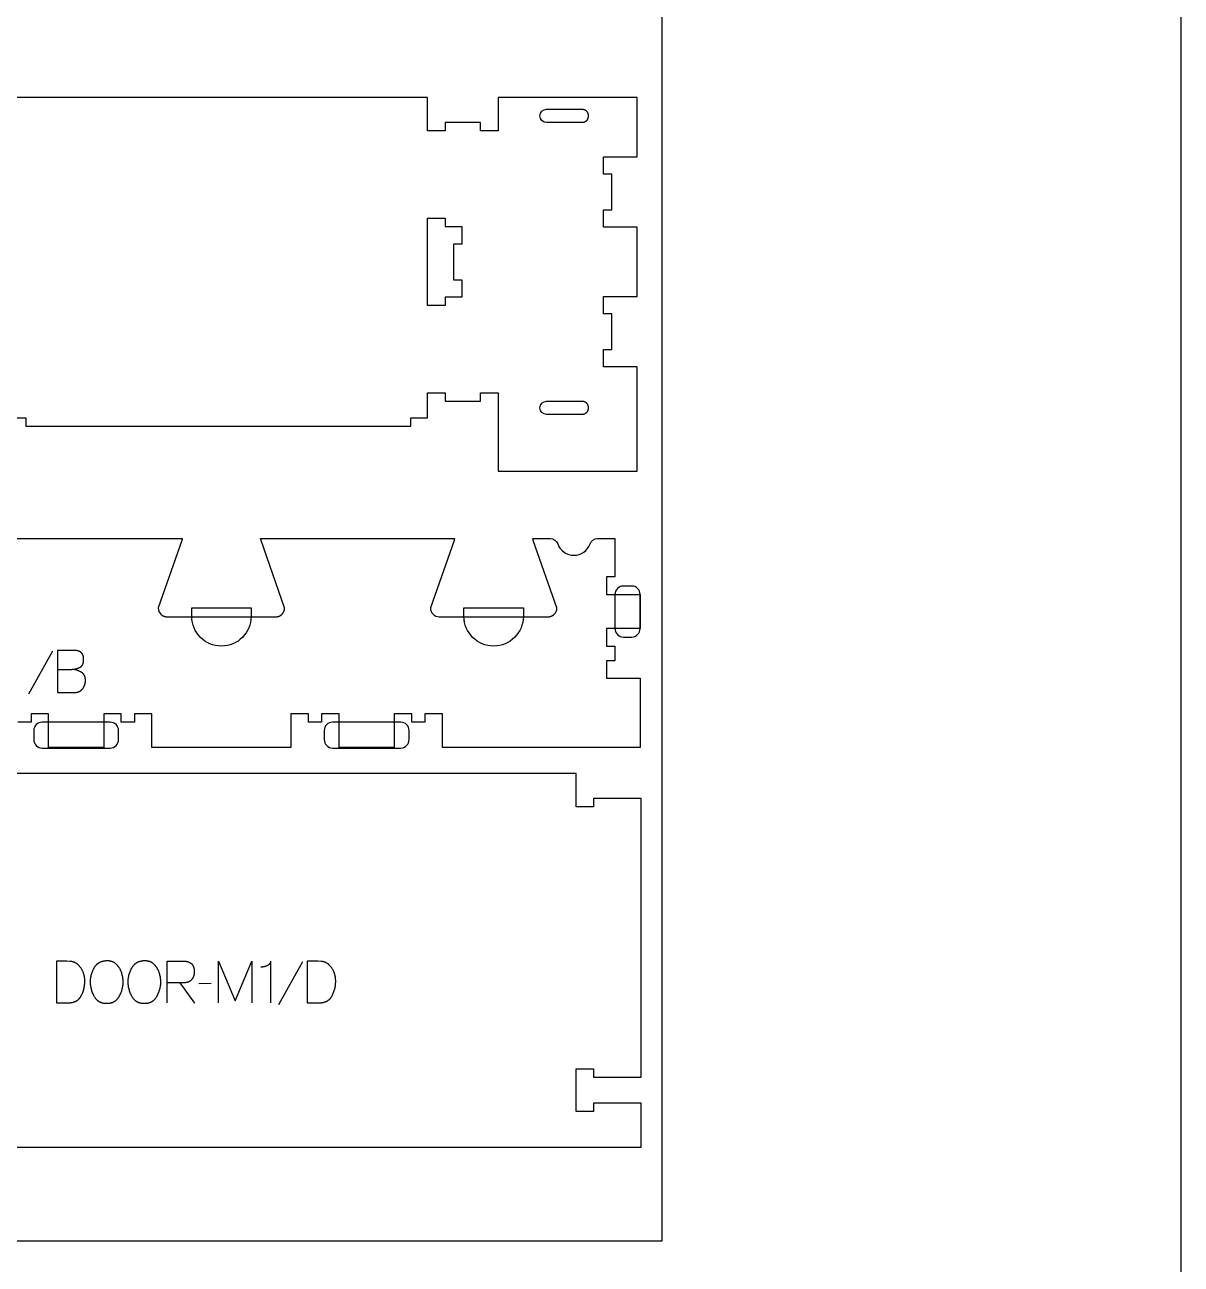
# Model space of a CAD drawing. Extents: x 0 to 4485, y 0 to 8771.
# Drawn here: x 2356 to 3183, y 3746 to 4633 of the extents above; entities that cross this region are included whole.
import ezdxf

# ---------------------------------------------------------------- set-up
doc = ezdxf.new("R2010")
doc.units = 0
for name, color, linetype in [('0_SHEET_SPRUCEPLY_2440X122', 1, 'CONTINUOUS'), ('1_ANYTOOL_1MMDEEP_LABELS_S', 2, 'CONTINUOUS'), ('3_ANYTOOL_CUTTHROUGH_INSID', 4, 'CONTINUOUS'), ('4_ANYTOOL_CUTTHROUGH_OUTSI', 5, 'CONTINUOUS'), ('5_ANYTOOL_HALF_MILL_9MM_IN', 3, 'CONTINUOUS'), ('DONOTCUT', 7, 'CONTINUOUS')]:
    doc.layers.add(name, color=color, linetype=linetype)

msp = doc.modelspace()

# ---------------------------------------------------------------- linework, layer by layer
at = {"layer": '0_SHEET_SPRUCEPLY_2440X122'}
msp.add_lwpolyline([(371.7, 4982.59), (371.7, 3762.59), (2811.7, 3762.59), (2811.7, 4982.59)], close=True, dxfattribs=at)
at = {"layer": '1_ANYTOOL_1MMDEEP_LABELS_S', "color": 2}
for points in [[(2375.45, 4184.75), (2358.27, 4153.98)], [(2378.88, 4185.22), (2378.88, 4155.22), (2388.57, 4155.22), (2391.1, 4155.14), (2391.33, 4155.13), (2391.55, 4155.13), (2391.77, 4155.14), (2391.99, 4155.15), (2392.21, 4155.17), (2392.42, 4155.19), (2392.63, 4155.22), (2392.84, 4155.25), (2393.04, 4155.29), (2393.24, 4155.33), (2393.44, 4155.39), (2393.63, 4155.44), (2393.83, 4155.5), (2394.01, 4155.57), (2394.2, 4155.64), (2394.38, 4155.72), (2394.56, 4155.8), (2394.73, 4155.89), (2394.91, 4155.99), (2395.08, 4156.09), (2395.24, 4156.2), (2395.4, 4156.31), (2395.56, 4156.42), (2395.72, 4156.55), (2395.87, 4156.68), (2396.02, 4156.81), (2396.17, 4156.95), (2396.32, 4157.09), (2396.46, 4157.24), (2396.59, 4157.4), (2396.73, 4157.56), (2396.86, 4157.73), (2396.99, 4157.9), (2397.11, 4158.07), (2397.23, 4158.25), (2397.35, 4158.42), (2397.46, 4158.59), (2397.57, 4158.77), (2397.67, 4158.95), (2397.77, 4159.13), (2397.87, 4159.31), (2397.96, 4159.49), (2398.04, 4159.67), (2398.13, 4159.85), (2398.21, 4160.04), (2398.28, 4160.22), (2398.35, 4160.41), (2398.42, 4160.6), (2398.48, 4160.78), (2398.54, 4160.97), (2398.6, 4161.17), (2398.65, 4161.36), (2398.69, 4161.55), (2398.74, 4161.75), (2398.77, 4161.94), (2398.81, 4162.14), (2398.84, 4162.34), (2398.87, 4162.53), (2398.89, 4162.73), (2398.91, 4162.94), (2398.92, 4163.14), (2398.93, 4163.34), (2398.94, 4163.55), (2398.94, 4163.75), (2398.94, 4164), (2398.93, 4164.25), (2398.91, 4164.49), (2398.89, 4164.73), (2398.87, 4164.97), (2398.84, 4165.2), (2398.8, 4165.42), (2398.76, 4165.64), (2398.71, 4165.86), (2398.65, 4166.07), (2398.59, 4166.28), (2398.53, 4166.48), (2398.46, 4166.68), (2398.38, 4166.87), (2398.3, 4167.06), (2398.21, 4167.25), (2398.16, 4167.34), (2398.12, 4167.43), (2398.07, 4167.52), (2398.02, 4167.61), (2397.97, 4167.69), (2397.91, 4167.78), (2397.86, 4167.86), (2397.8, 4167.94), (2397.74, 4168.03), (2397.68, 4168.11), (2397.62, 4168.19), (2397.56, 4168.27), (2397.5, 4168.34), (2397.43, 4168.42), (2397.37, 4168.49), (2397.3, 4168.57), (2397.23, 4168.64), (2397.16, 4168.71), (2397.09, 4168.78), (2397.02, 4168.85), (2396.94, 4168.92), (2396.86, 4168.99), (2396.71, 4169.12), (2396.55, 4169.25), (2396.38, 4169.37), (2396.2, 4169.49), (2396.02, 4169.6), (2395.66, 4169.82), (2395.28, 4170.02), (2394.9, 4170.22), (2394.52, 4170.4), (2394.13, 4170.57), (2393.73, 4170.73), (2393.33, 4170.87), (2392.92, 4171.01), (2392.5, 4171.13), (2392.08, 4171.25), (2391.65, 4171.35), (2391.22, 4171.44), (2390.78, 4171.52), (2390.33, 4171.58), (2389.88, 4171.64), (2389.42, 4171.68)], [(2378.88, 4171.55), (2389.42, 4171.68), (2389.82, 4171.71), (2390.22, 4171.75), (2390.61, 4171.8), (2390.99, 4171.86), (2391.36, 4171.92), (2391.74, 4172), (2392.1, 4172.08), (2392.46, 4172.18), (2392.82, 4172.28), (2393.17, 4172.39), (2393.51, 4172.51), (2393.85, 4172.64), (2394.18, 4172.78), (2394.51, 4172.92), (2394.83, 4173.08), (2395.15, 4173.24), (2395.22, 4173.29), (2395.3, 4173.33), (2395.38, 4173.38), (2395.45, 4173.42), (2395.52, 4173.47), (2395.59, 4173.52), (2395.66, 4173.57), (2395.73, 4173.63), (2395.8, 4173.68), (2395.87, 4173.73), (2395.93, 4173.79), (2396, 4173.85), (2396.06, 4173.91), (2396.12, 4173.97), (2396.18, 4174.03), (2396.24, 4174.09), (2396.3, 4174.16), (2396.36, 4174.23), (2396.41, 4174.29), (2396.47, 4174.36), (2396.52, 4174.43), (2396.57, 4174.5), (2396.62, 4174.58), (2396.67, 4174.65), (2396.72, 4174.73), (2396.77, 4174.8), (2396.82, 4174.88), (2396.86, 4174.96), (2396.9, 4175.04), (2396.95, 4175.13), (2396.99, 4175.21), (2397.03, 4175.3), (2397.07, 4175.38), (2397.1, 4175.47), (2397.17, 4175.65), (2397.24, 4175.84), (2397.3, 4176.03), (2397.36, 4176.22), (2397.41, 4176.43), (2397.46, 4176.63), (2397.5, 4176.85), (2397.53, 4177.07), (2397.57, 4177.29), (2397.59, 4177.52), (2397.61, 4177.76), (2397.63, 4178), (2397.64, 4178.24), (2397.65, 4178.49), (2397.65, 4178.75), (2397.65, 4179.15), (2397.64, 4179.34), (2397.63, 4179.53), (2397.61, 4179.72), (2397.59, 4179.91), (2397.57, 4180.09), (2397.55, 4180.27), (2397.52, 4180.44), (2397.49, 4180.62), (2397.46, 4180.78), (2397.42, 4180.95), (2397.38, 4181.11), (2397.33, 4181.27), (2397.29, 4181.43), (2397.24, 4181.58), (2397.18, 4181.73), (2397.12, 4181.88), (2397.06, 4182.02), (2397, 4182.16), (2396.93, 4182.3), (2396.86, 4182.44), (2396.79, 4182.57), (2396.71, 4182.69), (2396.63, 4182.82), (2396.55, 4182.94), (2396.46, 4183.06), (2396.37, 4183.18), (2396.28, 4183.29), (2396.18, 4183.4), (2396.08, 4183.5), (2395.98, 4183.6), (2395.88, 4183.7), (2395.77, 4183.8), (2395.65, 4183.89), (2395.54, 4183.98), (2395.42, 4184.07), (2395.3, 4184.15), (2395.17, 4184.24), (2395.04, 4184.31), (2394.91, 4184.39), (2394.77, 4184.46), (2394.64, 4184.53), (2394.49, 4184.59), (2394.35, 4184.65), (2394.2, 4184.71), (2394.05, 4184.77), (2393.89, 4184.82), (2393.73, 4184.87), (2393.57, 4184.91), (2393.41, 4184.96), (2393.24, 4185), (2393.07, 4185.03), (2392.89, 4185.06), (2392.72, 4185.09), (2392.53, 4185.12), (2392.35, 4185.15), (2392.16, 4185.17), (2391.97, 4185.18), (2391.78, 4185.2), (2391.38, 4185.22), (2390.97, 4185.22), (2378.88, 4185.22)], [(2457.54, 3932.82), (2457.54, 3962.82), (2468.9, 3962.82), (2469.39, 3962.81), (2469.87, 3962.79), (2470.1, 3962.77), (2470.33, 3962.75), (2470.55, 3962.72), (2470.77, 3962.69), (2470.99, 3962.66), (2471.2, 3962.63), (2471.41, 3962.59), (2471.61, 3962.54), (2471.81, 3962.49), (2472.01, 3962.44), (2472.2, 3962.39), (2472.39, 3962.33), (2472.57, 3962.26), (2472.76, 3962.2), (2472.93, 3962.13), (2473.11, 3962.05), (2473.28, 3961.97), (2473.44, 3961.89), (2473.6, 3961.8), (2473.76, 3961.71), (2473.91, 3961.62), (2474.06, 3961.52), (2474.21, 3961.42), (2474.35, 3961.32), (2474.49, 3961.21), (2474.62, 3961.09), (2474.75, 3960.98), (2474.88, 3960.86), (2475, 3960.73), (2475.12, 3960.6), (2475.24, 3960.47), (2475.35, 3960.34), (2475.45, 3960.2), (2475.56, 3960.05), (2475.66, 3959.9), (2475.75, 3959.75), (2475.84, 3959.6), (2475.93, 3959.44), (2476.02, 3959.28), (2476.1, 3959.11), (2476.17, 3958.94), (2476.24, 3958.77), (2476.31, 3958.59), (2476.38, 3958.41), (2476.44, 3958.22), (2476.49, 3958.03), (2476.54, 3957.84), (2476.59, 3957.64), (2476.64, 3957.44), (2476.68, 3957.23), (2476.72, 3957.03), (2476.75, 3956.81), (2476.78, 3956.6), (2476.8, 3956.38), (2476.82, 3956.15), (2476.84, 3955.92), (2476.87, 3955.46), (2476.87, 3954.97), (2476.87, 3954.8), (2476.87, 3954.62), (2476.86, 3954.45), (2476.85, 3954.27), (2476.83, 3954.1), (2476.81, 3953.93), (2476.79, 3953.76), (2476.76, 3953.59), (2476.73, 3953.42), (2476.7, 3953.25), (2476.66, 3953.09), (2476.62, 3952.92), (2476.58, 3952.75), (2476.53, 3952.59), (2476.48, 3952.43), (2476.43, 3952.26), (2476.37, 3952.1), (2476.31, 3951.94), (2476.25, 3951.78), (2476.18, 3951.62), (2476.11, 3951.46), (2476.03, 3951.31), (2475.95, 3951.15), (2475.87, 3951), (2475.79, 3950.84), (2475.7, 3950.69), (2475.61, 3950.54), (2475.51, 3950.39), (2475.41, 3950.23), (2475.31, 3950.09), (2475.2, 3949.94), (2475.09, 3949.79), (2474.98, 3949.64), (2474.87, 3949.5), (2474.75, 3949.37), (2474.63, 3949.23), (2474.51, 3949.11), (2474.39, 3948.98), (2474.26, 3948.87), (2474.13, 3948.75), (2474, 3948.64), (2473.86, 3948.54), (2473.73, 3948.44), (2473.59, 3948.34), (2473.45, 3948.25), (2473.3, 3948.16), (2473.16, 3948.08), (2473.01, 3948), (2472.86, 3947.93), (2472.71, 3947.86), (2472.55, 3947.79), (2472.39, 3947.73), (2472.23, 3947.67), (2472.07, 3947.62), (2471.91, 3947.57), (2471.74, 3947.53), (2471.57, 3947.49), (2471.4, 3947.46), (2471.22, 3947.43), (2471.05, 3947.4), (2470.87, 3947.38), (2470.69, 3947.37), (2470.5, 3947.35), (2468.58, 3947.28), (2466.54, 3947.26), (2457.59, 3947.26)], [(2494.14, 3932.82), (2494.14, 3962.82), (2506.14, 3934.45), (2518.14, 3962.69), (2518.14, 3932.82)], [(2531.56, 3932.82), (2531.56, 3962.86), (2531.54, 3962.71), (2531.51, 3962.56), (2531.49, 3962.42), (2531.45, 3962.27), (2531.42, 3962.13), (2531.38, 3962), (2531.33, 3961.86), (2531.28, 3961.73), (2531.23, 3961.6), (2531.18, 3961.48), (2531.15, 3961.42), (2531.11, 3961.36), (2531.08, 3961.3), (2531.05, 3961.24), (2531.02, 3961.18), (2530.98, 3961.12), (2530.95, 3961.06), (2530.91, 3961.01), (2530.87, 3960.95), (2530.84, 3960.89), (2530.8, 3960.84), (2530.76, 3960.79), (2530.71, 3960.73), (2530.67, 3960.68), (2530.63, 3960.63), (2530.58, 3960.58), (2530.54, 3960.53), (2530.49, 3960.48), (2530.45, 3960.43), (2530.4, 3960.38), (2530.35, 3960.34), (2530.3, 3960.29), (2530.19, 3960.2), (2530.09, 3960.11), (2529.98, 3960.03), (2529.86, 3959.95), (2529.74, 3959.87), (2529.62, 3959.79), (2529.49, 3959.72), (2529.36, 3959.65), (2529.23, 3959.58), (2529.09, 3959.51), (2528.94, 3959.45), (2528.66, 3959.34), (2528.37, 3959.23), (2528.09, 3959.13), (2527.8, 3959.03), (2527.52, 3958.94), (2527.25, 3958.87), (2526.97, 3958.79), (2526.69, 3958.73), (2526.42, 3958.67), (2526.15, 3958.62), (2525.88, 3958.58), (2525.62, 3958.55), (2525.35, 3958.52), (2525.09, 3958.5), (2524.83, 3958.49), (2524.57, 3958.49)], [(2554.27, 3962.35), (2537.09, 3931.57)], [(2466.54, 3947.26), (2477, 3932.77)], [(2489, 3946.7), (2480.22, 3946.62)]]:
    msp.add_lwpolyline(points, dxfattribs=at)
for points in [[(2378.09, 3962.82), (2378.09, 3932.82), (2386.62, 3932.9), (2387.03, 3932.91), (2387.43, 3932.93), (2387.83, 3932.96), (2388.21, 3933), (2388.59, 3933.05), (2388.97, 3933.11), (2389.33, 3933.17), (2389.69, 3933.25), (2390.03, 3933.33), (2390.37, 3933.43), (2390.71, 3933.53), (2391.03, 3933.65), (2391.35, 3933.77), (2391.5, 3933.84), (2391.66, 3933.9), (2391.81, 3933.98), (2391.96, 3934.05), (2392.11, 3934.12), (2392.25, 3934.2), (2392.4, 3934.28), (2392.54, 3934.36), (2392.68, 3934.45), (2392.81, 3934.53), (2392.95, 3934.62), (2393.08, 3934.71), (2393.22, 3934.81), (2393.35, 3934.9), (2393.47, 3935), (2393.6, 3935.1), (2393.72, 3935.2), (2393.85, 3935.31), (2393.97, 3935.42), (2394.08, 3935.53), (2394.2, 3935.64), (2394.31, 3935.76), (2394.43, 3935.87), (2394.54, 3935.99), (2394.65, 3936.11), (2394.75, 3936.24), (2394.86, 3936.37), (2394.96, 3936.5), (2395.06, 3936.63), (2395.16, 3936.76), (2395.25, 3936.9), (2395.35, 3937.04), (2395.53, 3937.32), (2395.71, 3937.61), (2395.87, 3937.92), (2396.19, 3938.54), (2396.49, 3939.16), (2396.76, 3939.79), (2397.02, 3940.43), (2397.25, 3941.07), (2397.47, 3941.72), (2397.66, 3942.37), (2397.83, 3943.03), (2397.99, 3943.69), (2398.12, 3944.36), (2398.23, 3945.04), (2398.32, 3945.72), (2398.4, 3946.41), (2398.45, 3947.1), (2398.48, 3947.8), (2398.49, 3948.5), (2398.48, 3949.1), (2398.45, 3949.69), (2398.4, 3950.28), (2398.33, 3950.85), (2398.25, 3951.43), (2398.19, 3951.71), (2398.14, 3951.99), (2398.08, 3952.28), (2398.01, 3952.56), (2397.94, 3952.83), (2397.87, 3953.11), (2397.79, 3953.39), (2397.7, 3953.66), (2397.61, 3953.93), (2397.52, 3954.2), (2397.42, 3954.47), (2397.31, 3954.74), (2397.2, 3955), (2397.09, 3955.27), (2396.85, 3955.79), (2396.58, 3956.31), (2396.3, 3956.82), (2396, 3957.33), (2395.81, 3957.64), (2395.61, 3957.93), (2395.41, 3958.22), (2395.2, 3958.5), (2395, 3958.77), (2394.78, 3959.03), (2394.57, 3959.28), (2394.35, 3959.52), (2394.13, 3959.75), (2393.9, 3959.98), (2393.68, 3960.19), (2393.44, 3960.39), (2393.21, 3960.59), (2392.97, 3960.78), (2392.73, 3960.95), (2392.48, 3961.12), (2392.23, 3961.28), (2391.98, 3961.43), (2391.73, 3961.57), (2391.47, 3961.7), (2391.2, 3961.82), (2390.94, 3961.93), (2390.67, 3962.03), (2390.4, 3962.12), (2390.12, 3962.21), (2389.84, 3962.28), (2389.56, 3962.35), (2389.27, 3962.41), (2388.98, 3962.45), (2388.69, 3962.49), (2388.39, 3962.52), (2388.09, 3962.54), (2385.66, 3962.64), (2383.18, 3962.73), (2380.66, 3962.78)], [(2414.56, 3963.16), (2414.93, 3963.15), (2415.3, 3963.14), (2415.65, 3963.11), (2416, 3963.07), (2416.18, 3963.04), (2416.35, 3963.02), (2416.52, 3962.99), (2416.68, 3962.95), (2416.85, 3962.92), (2417.01, 3962.88), (2417.17, 3962.84), (2417.33, 3962.79), (2417.49, 3962.74), (2417.65, 3962.69), (2417.8, 3962.64), (2417.96, 3962.58), (2418.11, 3962.52), (2418.26, 3962.46), (2418.41, 3962.4), (2418.55, 3962.33), (2418.7, 3962.26), (2418.84, 3962.18), (2418.98, 3962.11), (2419.12, 3962.03), (2419.26, 3961.95), (2419.39, 3961.86), (2419.53, 3961.77), (2419.66, 3961.68), (2419.92, 3961.49), (2420.17, 3961.3), (2420.42, 3961.1), (2420.66, 3960.89), (2420.9, 3960.68), (2421.13, 3960.46), (2421.35, 3960.24), (2421.57, 3960), (2421.78, 3959.77), (2421.99, 3959.52), (2422.19, 3959.27), (2422.39, 3959.02), (2422.58, 3958.76), (2422.76, 3958.49), (2422.94, 3958.21), (2423.11, 3957.93), (2423.28, 3957.65), (2423.44, 3957.36), (2423.59, 3957.06), (2423.74, 3956.77), (2423.88, 3956.47), (2424.02, 3956.16), (2424.15, 3955.85), (2424.28, 3955.54), (2424.4, 3955.23), (2424.51, 3954.91), (2424.62, 3954.59), (2424.72, 3954.26), (2424.82, 3953.93), (2424.91, 3953.6), (2425, 3953.26), (2425.08, 3952.92), (2425.23, 3952.23), (2425.35, 3951.56), (2425.46, 3950.89), (2425.55, 3950.23), (2425.61, 3949.57), (2425.66, 3948.92), (2425.69, 3948.28), (2425.7, 3947.65), (2425.69, 3947.01), (2425.66, 3946.37), (2425.6, 3945.73), (2425.53, 3945.1), (2425.43, 3944.46), (2425.31, 3943.82), (2425.17, 3943.18), (2425.01, 3942.55), (2424.83, 3941.91), (2424.62, 3941.27), (2424.4, 3940.63), (2424.15, 3940), (2423.88, 3939.36), (2423.59, 3938.72), (2423.27, 3938.08), (2422.94, 3937.45), (2422.76, 3937.13), (2422.58, 3936.83), (2422.39, 3936.53), (2422.2, 3936.25), (2422, 3935.98), (2421.79, 3935.71), (2421.58, 3935.46), (2421.36, 3935.21), (2421.24, 3935.1), (2421.13, 3934.98), (2421.02, 3934.87), (2420.9, 3934.76), (2420.78, 3934.65), (2420.66, 3934.54), (2420.54, 3934.44), (2420.42, 3934.34), (2420.29, 3934.24), (2420.16, 3934.14), (2420.04, 3934.05), (2419.91, 3933.96), (2419.78, 3933.87), (2419.64, 3933.79), (2419.51, 3933.7), (2419.38, 3933.62), (2419.24, 3933.54), (2419.1, 3933.47), (2418.96, 3933.39), (2418.82, 3933.32), (2418.67, 3933.25), (2418.53, 3933.19), (2418.38, 3933.12), (2418.24, 3933.06), (2418.09, 3933), (2417.93, 3932.95), (2417.78, 3932.89), (2417.63, 3932.84), (2417.31, 3932.75), (2417, 3932.66), (2416.67, 3932.59), (2416.34, 3932.53), (2416, 3932.47), (2415.66, 3932.43), (2415.31, 3932.39), (2414.95, 3932.37), (2414.59, 3932.35), (2414.22, 3932.35), (2413.83, 3932.35), (2413.46, 3932.37), (2413.09, 3932.39), (2412.73, 3932.43), (2412.37, 3932.47), (2412.02, 3932.53), (2411.68, 3932.59), (2411.34, 3932.67), (2411.01, 3932.76), (2410.69, 3932.85), (2410.53, 3932.9), (2410.38, 3932.96), (2410.22, 3933.02), (2410.07, 3933.08), (2409.91, 3933.14), (2409.76, 3933.2), (2409.62, 3933.27), (2409.47, 3933.34), (2409.32, 3933.41), (2409.18, 3933.49), (2409.04, 3933.56), (2408.9, 3933.64), (2408.76, 3933.72), (2408.62, 3933.81), (2408.49, 3933.9), (2408.35, 3933.99), (2408.22, 3934.08), (2408.09, 3934.17), (2407.96, 3934.27), (2407.83, 3934.37), (2407.71, 3934.47), (2407.58, 3934.58), (2407.46, 3934.69), (2407.34, 3934.8), (2407.22, 3934.91), (2407.11, 3935.02), (2406.99, 3935.14), (2406.88, 3935.26), (2406.76, 3935.39), (2406.65, 3935.51), (2406.44, 3935.77), (2406.23, 3936.04), (2406.02, 3936.32), (2405.83, 3936.6), (2405.64, 3936.9), (2405.46, 3937.21), (2405.28, 3937.53), (2404.95, 3938.18), (2404.63, 3938.83), (2404.34, 3939.48), (2404.07, 3940.13), (2403.82, 3940.78), (2403.6, 3941.43), (2403.39, 3942.08), (2403.21, 3942.73), (2403.05, 3943.38), (2402.91, 3944.03), (2402.79, 3944.68), (2402.69, 3945.33), (2402.61, 3945.99), (2402.56, 3946.64), (2402.53, 3947.29), (2402.52, 3947.95), (2402.53, 3948.64), (2402.56, 3949.33), (2402.62, 3950.01), (2402.7, 3950.68), (2402.8, 3951.35), (2402.92, 3952.02), (2403.07, 3952.68), (2403.24, 3953.33), (2403.43, 3953.98), (2403.65, 3954.62), (2403.88, 3955.25), (2404.14, 3955.88), (2404.43, 3956.5), (2404.73, 3957.12), (2405.06, 3957.73), (2405.41, 3958.34), (2405.59, 3958.64), (2405.78, 3958.92), (2405.98, 3959.2), (2406.19, 3959.47), (2406.4, 3959.73), (2406.61, 3959.98), (2406.84, 3960.22), (2407.07, 3960.45), (2407.18, 3960.56), (2407.3, 3960.67), (2407.42, 3960.78), (2407.55, 3960.88), (2407.67, 3960.98), (2407.8, 3961.08), (2407.92, 3961.18), (2408.05, 3961.28), (2408.18, 3961.37), (2408.31, 3961.46), (2408.45, 3961.55), (2408.58, 3961.63), (2408.72, 3961.72), (2408.86, 3961.8), (2409, 3961.88), (2409.14, 3961.95), (2409.29, 3962.03), (2409.43, 3962.1), (2409.73, 3962.24), (2410.03, 3962.36), (2410.34, 3962.48), (2410.66, 3962.59), (2410.98, 3962.69), (2411.31, 3962.78), (2411.64, 3962.86), (2411.98, 3962.93), (2412.33, 3962.99), (2412.69, 3963.04), (2413.05, 3963.08), (2413.42, 3963.12), (2413.79, 3963.14), (2414.17, 3963.16)], [(2441.52, 3963.16), (2441.89, 3963.15), (2442.25, 3963.14), (2442.61, 3963.11), (2442.96, 3963.07), (2443.13, 3963.04), (2443.3, 3963.02), (2443.47, 3962.99), (2443.64, 3962.95), (2443.81, 3962.92), (2443.97, 3962.88), (2444.13, 3962.84), (2444.29, 3962.79), (2444.45, 3962.74), (2444.61, 3962.69), (2444.76, 3962.64), (2444.91, 3962.58), (2445.07, 3962.52), (2445.22, 3962.46), (2445.36, 3962.4), (2445.51, 3962.33), (2445.65, 3962.26), (2445.8, 3962.18), (2445.94, 3962.11), (2446.08, 3962.03), (2446.21, 3961.95), (2446.35, 3961.86), (2446.48, 3961.77), (2446.62, 3961.68), (2446.88, 3961.49), (2447.13, 3961.3), (2447.38, 3961.1), (2447.62, 3960.89), (2447.86, 3960.68), (2448.09, 3960.46), (2448.31, 3960.24), (2448.53, 3960), (2448.74, 3959.77), (2448.95, 3959.52), (2449.15, 3959.27), (2449.34, 3959.02), (2449.53, 3958.76), (2449.72, 3958.49), (2449.89, 3958.21), (2450.07, 3957.93), (2450.23, 3957.65), (2450.39, 3957.36), (2450.55, 3957.06), (2450.7, 3956.77), (2450.84, 3956.47), (2450.98, 3956.16), (2451.11, 3955.85), (2451.23, 3955.54), (2451.35, 3955.23), (2451.47, 3954.91), (2451.58, 3954.59), (2451.68, 3954.26), (2451.78, 3953.93), (2451.87, 3953.6), (2451.96, 3953.26), (2452.04, 3952.92), (2452.18, 3952.23), (2452.31, 3951.56), (2452.42, 3950.89), (2452.5, 3950.23), (2452.57, 3949.57), (2452.62, 3948.92), (2452.65, 3948.28), (2452.66, 3947.65), (2452.65, 3947.01), (2452.62, 3946.37), (2452.56, 3945.73), (2452.49, 3945.1), (2452.39, 3944.46), (2452.27, 3943.82), (2452.13, 3943.18), (2451.97, 3942.55), (2451.78, 3941.91), (2451.58, 3941.27), (2451.35, 3940.63), (2451.1, 3940), (2450.83, 3939.36), (2450.54, 3938.72), (2450.23, 3938.08), (2449.89, 3937.45), (2449.72, 3937.13), (2449.54, 3936.83), (2449.35, 3936.53), (2449.15, 3936.25), (2448.95, 3935.98), (2448.75, 3935.71), (2448.53, 3935.46), (2448.31, 3935.21), (2448.2, 3935.1), (2448.09, 3934.98), (2447.97, 3934.87), (2447.86, 3934.76), (2447.74, 3934.65), (2447.62, 3934.54), (2447.5, 3934.44), (2447.37, 3934.34), (2447.25, 3934.24), (2447.12, 3934.14), (2446.99, 3934.05), (2446.87, 3933.96), (2446.73, 3933.87), (2446.6, 3933.79), (2446.47, 3933.7), (2446.33, 3933.62), (2446.2, 3933.54), (2446.06, 3933.47), (2445.92, 3933.39), (2445.77, 3933.32), (2445.63, 3933.25), (2445.49, 3933.19), (2445.34, 3933.12), (2445.19, 3933.06), (2445.04, 3933), (2444.89, 3932.95), (2444.74, 3932.89), (2444.58, 3932.84), (2444.27, 3932.75), (2443.95, 3932.66), (2443.63, 3932.59), (2443.3, 3932.53), (2442.96, 3932.47), (2442.61, 3932.43), (2442.26, 3932.39), (2441.91, 3932.37), (2441.54, 3932.35), (2441.17, 3932.35), (2440.79, 3932.35), (2440.42, 3932.37), (2440.05, 3932.39), (2439.68, 3932.43), (2439.33, 3932.47), (2438.98, 3932.53), (2438.64, 3932.59), (2438.3, 3932.67), (2437.97, 3932.76), (2437.65, 3932.85), (2437.49, 3932.9), (2437.33, 3932.96), (2437.18, 3933.02), (2437.02, 3933.08), (2436.87, 3933.14), (2436.72, 3933.2), (2436.57, 3933.27), (2436.43, 3933.34), (2436.28, 3933.41), (2436.14, 3933.49), (2435.99, 3933.56), (2435.85, 3933.64), (2435.72, 3933.72), (2435.58, 3933.81), (2435.44, 3933.9), (2435.31, 3933.99), (2435.18, 3934.08), (2435.05, 3934.17), (2434.92, 3934.27), (2434.79, 3934.37), (2434.66, 3934.47), (2434.54, 3934.58), (2434.42, 3934.69), (2434.3, 3934.8), (2434.18, 3934.91), (2434.06, 3935.02), (2433.95, 3935.14), (2433.83, 3935.26), (2433.72, 3935.39), (2433.61, 3935.51), (2433.39, 3935.77), (2433.18, 3936.04), (2432.98, 3936.32), (2432.79, 3936.6), (2432.6, 3936.9), (2432.41, 3937.21), (2432.24, 3937.53), (2431.9, 3938.18), (2431.59, 3938.83), (2431.3, 3939.48), (2431.03, 3940.13), (2430.78, 3940.78), (2430.55, 3941.43), (2430.35, 3942.08), (2430.16, 3942.73), (2430, 3943.38), (2429.86, 3944.03), (2429.74, 3944.68), (2429.65, 3945.33), (2429.57, 3945.99), (2429.52, 3946.64), (2429.48, 3947.29), (2429.47, 3947.95), (2429.48, 3948.64), (2429.52, 3949.33), (2429.58, 3950.01), (2429.65, 3950.68), (2429.76, 3951.35), (2429.88, 3952.02), (2430.03, 3952.68), (2430.2, 3953.33), (2430.39, 3953.98), (2430.6, 3954.62), (2430.84, 3955.25), (2431.1, 3955.88), (2431.38, 3956.5), (2431.69, 3957.12), (2432.02, 3957.73), (2432.37, 3958.34), (2432.55, 3958.64), (2432.74, 3958.92), (2432.94, 3959.2), (2433.14, 3959.47), (2433.35, 3959.73), (2433.57, 3959.98), (2433.79, 3960.22), (2434.02, 3960.45), (2434.14, 3960.56), (2434.26, 3960.67), (2434.38, 3960.78), (2434.5, 3960.88), (2434.63, 3960.98), (2434.75, 3961.08), (2434.88, 3961.18), (2435.01, 3961.28), (2435.14, 3961.37), (2435.27, 3961.46), (2435.41, 3961.55), (2435.54, 3961.63), (2435.68, 3961.72), (2435.82, 3961.8), (2435.96, 3961.88), (2436.1, 3961.95), (2436.24, 3962.03), (2436.39, 3962.1), (2436.69, 3962.24), (2436.99, 3962.36), (2437.3, 3962.48), (2437.61, 3962.59), (2437.93, 3962.69), (2438.26, 3962.78), (2438.6, 3962.86), (2438.94, 3962.93), (2439.29, 3962.99), (2439.64, 3963.04), (2440, 3963.08), (2440.37, 3963.12), (2440.75, 3963.14), (2441.13, 3963.16)], [(2557.7, 3962.82), (2557.7, 3932.82), (2566.23, 3932.9), (2566.64, 3932.91), (2567.05, 3932.93), (2567.44, 3932.96), (2567.83, 3933), (2568.21, 3933.05), (2568.58, 3933.11), (2568.94, 3933.17), (2569.3, 3933.25), (2569.65, 3933.33), (2569.99, 3933.43), (2570.32, 3933.53), (2570.65, 3933.65), (2570.96, 3933.77), (2571.12, 3933.84), (2571.27, 3933.9), (2571.42, 3933.98), (2571.57, 3934.05), (2571.72, 3934.12), (2571.87, 3934.2), (2572.01, 3934.28), (2572.15, 3934.36), (2572.29, 3934.45), (2572.43, 3934.53), (2572.57, 3934.62), (2572.7, 3934.71), (2572.83, 3934.81), (2572.96, 3934.9), (2573.09, 3935), (2573.21, 3935.1), (2573.34, 3935.2), (2573.46, 3935.31), (2573.58, 3935.42), (2573.7, 3935.53), (2573.81, 3935.64), (2573.93, 3935.76), (2574.04, 3935.87), (2574.15, 3935.99), (2574.26, 3936.11), (2574.37, 3936.24), (2574.47, 3936.37), (2574.57, 3936.5), (2574.67, 3936.63), (2574.77, 3936.76), (2574.87, 3936.9), (2574.96, 3937.04), (2575.15, 3937.32), (2575.32, 3937.61), (2575.49, 3937.92), (2575.8, 3938.54), (2576.1, 3939.16), (2576.38, 3939.79), (2576.63, 3940.43), (2576.87, 3941.07), (2577.08, 3941.72), (2577.27, 3942.37), (2577.45, 3943.03), (2577.6, 3943.69), (2577.73, 3944.36), (2577.85, 3945.04), (2577.94, 3945.72), (2578.01, 3946.41), (2578.06, 3947.1), (2578.09, 3947.8), (2578.1, 3948.5), (2578.09, 3949.1), (2578.06, 3949.69), (2578.01, 3950.28), (2577.95, 3950.85), (2577.86, 3951.43), (2577.81, 3951.71), (2577.75, 3951.99), (2577.69, 3952.28), (2577.63, 3952.56), (2577.56, 3952.83), (2577.48, 3953.11), (2577.4, 3953.39), (2577.32, 3953.66), (2577.23, 3953.93), (2577.13, 3954.2), (2577.03, 3954.47), (2576.93, 3954.74), (2576.82, 3955), (2576.7, 3955.27), (2576.46, 3955.79), (2576.2, 3956.31), (2575.92, 3956.82), (2575.62, 3957.33), (2575.42, 3957.64), (2575.22, 3957.93), (2575.02, 3958.22), (2574.82, 3958.5), (2574.61, 3958.77), (2574.4, 3959.03), (2574.18, 3959.28), (2573.97, 3959.52), (2573.74, 3959.75), (2573.52, 3959.98), (2573.29, 3960.19), (2573.06, 3960.39), (2572.82, 3960.59), (2572.58, 3960.78), (2572.34, 3960.95), (2572.1, 3961.12), (2571.85, 3961.28), (2571.6, 3961.43), (2571.34, 3961.57), (2571.08, 3961.7), (2570.82, 3961.82), (2570.55, 3961.93), (2570.28, 3962.03), (2570.01, 3962.12), (2569.74, 3962.21), (2569.46, 3962.28), (2569.17, 3962.35), (2568.89, 3962.41), (2568.6, 3962.45), (2568.31, 3962.49), (2568.01, 3962.52), (2567.71, 3962.54), (2565.28, 3962.64), (2562.8, 3962.73), (2560.27, 3962.78)]]:
    msp.add_lwpolyline(points, close=True, dxfattribs=at)
at = {"layer": '3_ANYTOOL_CUTTHROUGH_INSID', "color": 4}
for points in [[(2729.09, 4572.7), (2754.83, 4572.7), (2754.93, 4572.7), (2755.03, 4572.7), (2755.13, 4572.69), (2755.23, 4572.68), (2755.32, 4572.67), (2755.42, 4572.65), (2755.52, 4572.64), (2755.61, 4572.62), (2755.71, 4572.59), (2755.81, 4572.57), (2755.91, 4572.54), (2756.01, 4572.5), (2756.1, 4572.47), (2756.2, 4572.43), (2756.29, 4572.39), (2756.38, 4572.35), (2756.48, 4572.3), (2756.58, 4572.25), (2756.67, 4572.2), (2756.76, 4572.14), (2756.85, 4572.08), (2756.94, 4572.02), (2757.02, 4571.96), (2757.11, 4571.89), (2757.19, 4571.82), (2757.28, 4571.75), (2757.36, 4571.67), (2757.44, 4571.6), (2757.52, 4571.52), (2757.59, 4571.44), (2757.67, 4571.35), (2757.74, 4571.27), (2757.81, 4571.18), (2757.88, 4571.09), (2757.94, 4570.99), (2758.01, 4570.9), (2758.07, 4570.81), (2758.13, 4570.71), (2758.18, 4570.61), (2758.24, 4570.51), (2758.29, 4570.41), (2758.34, 4570.31), (2758.38, 4570.2), (2758.43, 4570.1), (2758.47, 4569.99), (2758.51, 4569.89), (2758.55, 4569.78), (2758.58, 4569.67), (2758.62, 4569.56), (2758.65, 4569.46), (2758.68, 4569.35), (2758.7, 4569.24), (2758.72, 4569.13), (2758.75, 4569.02), (2758.77, 4568.91), (2758.78, 4568.8), (2758.8, 4568.7), (2758.81, 4568.59), (2758.82, 4568.49), (2758.83, 4568.38), (2758.84, 4568.27), (2758.84, 4568.17), (2758.84, 4568.06), (2758.84, 4567.95), (2758.84, 4567.85), (2758.84, 4567.74), (2758.84, 4567.63), (2758.83, 4567.53), (2758.82, 4567.42), (2758.81, 4567.31), (2758.8, 4567.21), (2758.78, 4567.1), (2758.77, 4566.99), (2758.75, 4566.88), (2758.72, 4566.77), (2758.7, 4566.66), (2758.68, 4566.55), (2758.65, 4566.45), (2758.62, 4566.34), (2758.58, 4566.23), (2758.55, 4566.13), (2758.51, 4566.02), (2758.47, 4565.91), (2758.43, 4565.81), (2758.38, 4565.7), (2758.34, 4565.6), (2758.29, 4565.5), (2758.24, 4565.39), (2758.18, 4565.3), (2758.13, 4565.2), (2758.07, 4565.1), (2758.01, 4565), (2757.94, 4564.91), (2757.88, 4564.82), (2757.81, 4564.73), (2757.74, 4564.64), (2757.67, 4564.55), (2757.59, 4564.47), (2757.52, 4564.39), (2757.44, 4564.31), (2757.36, 4564.23), (2757.28, 4564.16), (2757.19, 4564.08), (2757.11, 4564.01), (2757.02, 4563.95), (2756.94, 4563.88), (2756.85, 4563.82), (2756.76, 4563.76), (2756.67, 4563.71), (2756.58, 4563.65), (2756.48, 4563.6), (2756.38, 4563.56), (2756.29, 4563.51), (2756.2, 4563.47), (2756.1, 4563.43), (2756.01, 4563.4), (2755.91, 4563.37), (2755.81, 4563.34), (2755.71, 4563.31), (2755.61, 4563.29), (2755.52, 4563.27), (2755.42, 4563.25), (2755.32, 4563.24), (2755.23, 4563.22), (2755.13, 4563.21), (2755.03, 4563.21), (2754.93, 4563.2), (2754.83, 4563.2), (2729.09, 4563.2, -1)], [(2729.09, 4354.2, -1), (2729.09, 4363.7), (2754.83, 4363.7), (2754.93, 4363.7), (2755.03, 4363.7), (2755.13, 4363.69), (2755.23, 4363.68), (2755.32, 4363.67), (2755.42, 4363.65), (2755.52, 4363.64), (2755.61, 4363.62), (2755.71, 4363.59), (2755.81, 4363.57), (2755.91, 4363.54), (2756.01, 4363.5), (2756.1, 4363.47), (2756.2, 4363.43), (2756.29, 4363.39), (2756.38, 4363.35), (2756.48, 4363.3), (2756.58, 4363.25), (2756.67, 4363.2), (2756.76, 4363.14), (2756.85, 4363.08), (2756.94, 4363.02), (2757.02, 4362.96), (2757.11, 4362.89), (2757.19, 4362.82), (2757.28, 4362.75), (2757.36, 4362.67), (2757.44, 4362.6), (2757.52, 4362.52), (2757.59, 4362.44), (2757.67, 4362.35), (2757.74, 4362.27), (2757.81, 4362.18), (2757.88, 4362.09), (2757.94, 4361.99), (2758.01, 4361.9), (2758.07, 4361.81), (2758.13, 4361.71), (2758.18, 4361.61), (2758.24, 4361.51), (2758.29, 4361.41), (2758.34, 4361.31), (2758.38, 4361.2), (2758.43, 4361.1), (2758.47, 4360.99), (2758.51, 4360.89), (2758.55, 4360.78), (2758.58, 4360.67), (2758.62, 4360.56), (2758.65, 4360.46), (2758.68, 4360.35), (2758.7, 4360.24), (2758.72, 4360.13), (2758.75, 4360.02), (2758.77, 4359.91), (2758.78, 4359.8), (2758.8, 4359.7), (2758.81, 4359.59), (2758.82, 4359.49), (2758.83, 4359.38), (2758.84, 4359.27), (2758.84, 4359.17), (2758.84, 4359.06), (2758.84, 4358.95), (2758.84, 4358.85), (2758.84, 4358.74), (2758.84, 4358.63), (2758.83, 4358.53), (2758.82, 4358.42), (2758.81, 4358.31), (2758.8, 4358.21), (2758.78, 4358.1), (2758.77, 4357.99), (2758.75, 4357.88), (2758.72, 4357.77), (2758.7, 4357.66), (2758.68, 4357.55), (2758.65, 4357.45), (2758.62, 4357.34), (2758.58, 4357.23), (2758.55, 4357.13), (2758.51, 4357.02), (2758.47, 4356.91), (2758.43, 4356.81), (2758.38, 4356.7), (2758.34, 4356.6), (2758.29, 4356.5), (2758.24, 4356.39), (2758.18, 4356.3), (2758.13, 4356.2), (2758.07, 4356.1), (2758.01, 4356), (2757.94, 4355.91), (2757.88, 4355.82), (2757.81, 4355.73), (2757.74, 4355.64), (2757.67, 4355.55), (2757.59, 4355.47), (2757.52, 4355.39), (2757.44, 4355.31), (2757.36, 4355.23), (2757.28, 4355.16), (2757.19, 4355.08), (2757.11, 4355.01), (2757.02, 4354.95), (2756.94, 4354.88), (2756.85, 4354.82), (2756.76, 4354.76), (2756.67, 4354.71), (2756.58, 4354.65), (2756.48, 4354.6), (2756.38, 4354.56), (2756.29, 4354.51), (2756.2, 4354.47), (2756.1, 4354.43), (2756.01, 4354.4), (2755.91, 4354.37), (2755.81, 4354.34), (2755.71, 4354.31), (2755.61, 4354.29), (2755.52, 4354.27), (2755.42, 4354.25), (2755.32, 4354.24), (2755.23, 4354.22), (2755.13, 4354.21), (2755.03, 4354.21), (2754.93, 4354.2), (2754.83, 4354.2)]]:
    msp.add_lwpolyline(points, format="xyb", close=True, dxfattribs=at)
msp.add_lwpolyline([(2644.09, 4494.66), (2656.34, 4494.66), (2656.34, 4488.66), (2668.34, 4488.66), (2668.34, 4476.16), (2662.34, 4476.16), (2662.34, 4450.66), (2668.34, 4450.66), (2668.34, 4438.16), (2656.34, 4438.16), (2656.34, 4432.16), (2643.84, 4432.16), (2643.84, 4494.66)], close=True, dxfattribs=at)
at = {"layer": '4_ANYTOOL_CUTTHROUGH_OUTSI', "color": 5}
for points in [[(2343.84, 4351.7), (2356.34, 4351.7), (2356.34, 4345.7), (2631.84, 4345.7), (2631.84, 4351.7), (2643.84, 4351.7), (2643.84, 4369.7), (2656.34, 4369.7), (2656.34, 4363.7), (2681.84, 4363.7), (2681.84, 4369.7), (2694.34, 4369.7), (2694.34, 4313.7), (2793.84, 4313.7), (2793.84, 4388.2), (2769.84, 4388.2), (2769.84, 4400.7), (2775.84, 4400.7), (2775.84, 4426.2), (2769.84, 4426.2), (2769.84, 4438.7), (2793.84, 4438.7), (2793.84, 4488.2), (2769.84, 4488.2), (2769.84, 4500.7), (2775.84, 4500.7), (2775.84, 4526.2), (2769.84, 4526.2), (2769.84, 4526.45), (2769.84, 4538.7), (2793.84, 4538.7), (2793.84, 4581.2), (2694.34, 4581.2), (2694.34, 4557.2), (2681.84, 4557.2), (2681.84, 4563.2), (2656.34, 4563.2), (2656.34, 4557.2), (2643.84, 4557.2), (2643.84, 4581.2), (544.34, 4581.2)], [(1633.25, 3829.65), (2796.75, 3829.65), (2796.75, 3861.15), (2762.65, 3861.15), (2762.65, 3855.15), (2750.15, 3855.15), (2750.15, 3885.65), (2762.65, 3885.65), (2762.65, 3879.65), (2796.75, 3879.65), (2796.75, 4079.15), (2762.65, 4079.15), (2762.65, 4073.15), (2750.15, 4073.15), (2750.15, 4097.15), (2279.84, 4097.15)]]:
    msp.add_lwpolyline(points, dxfattribs=at)
msp.add_lwpolyline([(2329.47, 4265.35), (2468.16, 4265.35, -0.061485), (2467.93, 4263.96), (2451.03, 4215.68), (2451.02, 4215.64), (2451.02, 4215.6), (2451.02, 4215.6, 0.198912), (2452.85, 4211.18), (2452.96, 4211.07), (2453.07, 4210.97), (2453.18, 4210.87), (2453.29, 4210.77), (2453.41, 4210.68), (2453.53, 4210.58), (2453.66, 4210.49), (2453.79, 4210.41), (2453.91, 4210.32), (2454.05, 4210.24), (2454.18, 4210.16), (2454.31, 4210.09), (2454.45, 4210.02), (2454.59, 4209.95), (2454.73, 4209.88), (2454.88, 4209.82), (2455.02, 4209.76), (2455.17, 4209.71), (2455.31, 4209.66), (2455.46, 4209.61), (2455.61, 4209.57), (2455.76, 4209.53), (2455.91, 4209.5), (2456.06, 4209.46), (2456.21, 4209.44), (2456.36, 4209.41), (2456.51, 4209.39), (2456.67, 4209.38), (2456.82, 4209.36), (2456.97, 4209.35), (2457.12, 4209.35), (2457.27, 4209.35), (2535.27, 4209.35), (2535.42, 4209.35), (2535.57, 4209.35), (2535.72, 4209.36), (2535.87, 4209.38), (2536.02, 4209.39), (2536.17, 4209.41), (2536.32, 4209.44), (2536.48, 4209.46), (2536.63, 4209.5), (2536.78, 4209.53), (2536.93, 4209.57), (2537.07, 4209.61), (2537.22, 4209.66), (2537.37, 4209.71), (2537.52, 4209.76), (2537.66, 4209.82), (2537.8, 4209.88), (2537.94, 4209.95), (2538.08, 4210.02), (2538.22, 4210.09), (2538.36, 4210.16), (2538.49, 4210.24), (2538.62, 4210.32), (2538.75, 4210.41), (2538.88, 4210.49), (2539, 4210.58), (2539.12, 4210.68), (2539.24, 4210.77), (2539.36, 4210.87), (2539.47, 4210.97), (2539.58, 4211.07), (2539.69, 4211.18, 0.198912), (2541.52, 4215.6), (2541.52, 4215.64), (2541.5, 4215.68), (2524.61, 4263.96), (2524.61, 4263.96, -0.061485), (2524.37, 4265.35), (2663.06, 4265.35, -0.061485), (2662.83, 4263.96), (2645.93, 4215.68), (2645.92, 4215.64), (2645.92, 4215.6), (2645.92, 4215.6, 0.414214), (2652.17, 4209.35), (2730.17, 4209.35), (2730.32, 4209.35), (2730.47, 4209.35), (2730.62, 4209.36), (2730.77, 4209.38), (2730.92, 4209.39), (2731.07, 4209.41), (2731.22, 4209.44), (2731.38, 4209.46), (2731.53, 4209.5), (2731.68, 4209.53), (2731.83, 4209.57), (2731.97, 4209.61), (2732.12, 4209.66), (2732.27, 4209.71), (2732.42, 4209.76), (2732.56, 4209.82), (2732.7, 4209.88), (2732.84, 4209.95), (2732.98, 4210.02), (2733.12, 4210.09), (2733.26, 4210.16), (2733.39, 4210.24), (2733.52, 4210.32), (2733.65, 4210.41), (2733.78, 4210.49), (2733.9, 4210.58), (2734.02, 4210.68), (2734.14, 4210.77), (2734.26, 4210.87), (2734.37, 4210.97), (2734.48, 4211.07), (2734.59, 4211.18, 0.198912), (2736.42, 4215.6), (2736.42, 4215.64), (2736.4, 4215.68), (2719.51, 4263.96), (2719.51, 4263.96, -0.061485), (2719.27, 4265.35), (2731.67, 4265.35, -0.317837), (2737.09, 4261.51, 0.317837), (2748.64, 4253.35, 0.317837), (2760.19, 4261.51, -0.317837), (2765.61, 4265.35), (2778.02, 4265.35), (2778.02, 4237.85), (2772.02, 4237.85), (2772.02, 4225.6), (2772.02, 4225.35), (2796.02, 4225.35), (2796.02, 4200.85), (2772.02, 4200.85), (2772.02, 4188.35), (2778.02, 4188.35), (2778.02, 4177.85), (2772.02, 4177.85), (2772.02, 4165.6), (2772.02, 4165.35), (2796.02, 4165.35), (2796.02, 4115.85), (2654.52, 4115.85), (2654.52, 4139.6), (2654.52, 4139.85), (2642.02, 4139.85), (2642.02, 4133.85), (2632.52, 4133.85), (2632.52, 4139.85), (2620.02, 4139.85), (2620.02, 4139.6), (2620.02, 4115.85), (2580.52, 4115.85), (2580.52, 4139.6), (2580.52, 4139.85), (2568.02, 4139.85), (2568.02, 4133.85), (2558.52, 4133.85), (2558.52, 4139.85), (2546.02, 4139.85), (2546.02, 4139.6), (2546.02, 4115.85), (2446.52, 4115.85), (2446.52, 4139.6), (2446.52, 4139.85), (2434.02, 4139.85), (2434.02, 4139.6), (2434.02, 4133.85), (2424.52, 4133.85), (2424.52, 4139.6), (2424.52, 4139.85), (2412.02, 4139.85), (2412.02, 4139.6), (2412.02, 4115.85), (2372.52, 4115.85), (2372.52, 4139.6), (2372.52, 4139.85), (2360.02, 4139.85), (2360.02, 4139.6), (2360.02, 4133.85), (2350.52, 4133.85)], format="xyb", dxfattribs=at)
at = {"layer": '5_ANYTOOL_HALF_MILL_9MM_IN'}
for points in [[(2784.02, 4231.35, 0.414214), (2778.02, 4225.35), (2778.02, 4200.85, 0.414214), (2784.02, 4194.85), (2790.02, 4194.85, 0.414214), (2796.02, 4200.85), (2796.02, 4225.35, 0.414214), (2790.02, 4231.35)], [(2517.52, 4209.6, -1), (2475.02, 4209.6), (2475.02, 4209.85), (2475.02, 4215.85), (2517.52, 4215.85), (2517.52, 4209.85), (2517.52, 4209.6)], [(2712.42, 4209.6, -1), (2669.92, 4209.6), (2669.92, 4209.85), (2669.92, 4215.85), (2712.42, 4215.85), (2712.42, 4209.85), (2712.42, 4209.6)], [(2367.89, 4133.85, 0.414214), (2361.89, 4127.85), (2361.89, 4121.35, 0.414214), (2367.89, 4115.35), (2416.64, 4115.35, 0.414214), (2422.64, 4121.35), (2422.64, 4127.85, 0.414214), (2416.64, 4133.85)], [(2575.89, 4133.85, 0.414214), (2569.89, 4127.85), (2569.89, 4121.35, 0.414214), (2575.89, 4115.35), (2624.64, 4115.35, 0.414214), (2630.64, 4121.35), (2630.64, 4127.85, 0.414214), (2624.64, 4133.85)]]:
    msp.add_lwpolyline(points, format="xyb", close=True, dxfattribs=at)
at = {"layer": 'DONOTCUT'}
msp.add_lwpolyline([(0, 0), (3183.41, 0), (3183.41, 5593.43), (0, 5593.43)], close=True, dxfattribs=at)

doc.saveas('drawing.dxf')
